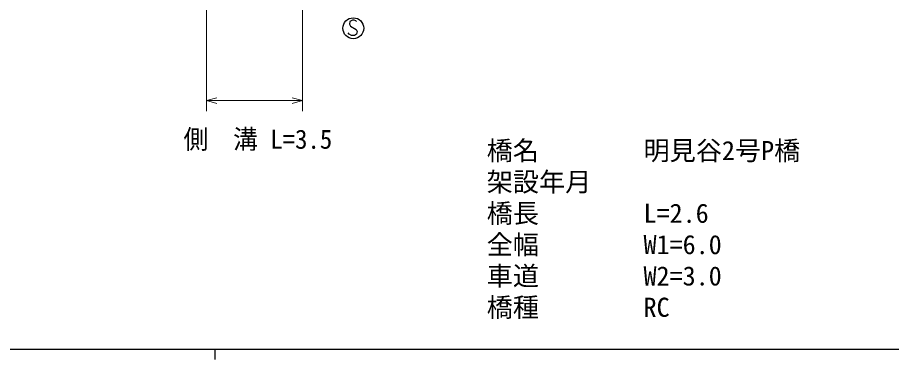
# Model space of a CAD drawing. Units: millimetres, scale not verified. Extents: x 40000 to 680000, y 20000 to 380000.
# Drawn here: x 249118 to 332734, y 204000 to 236736 of the extents above; entities that cross this region are included whole.
import ezdxf
from ezdxf.enums import TextEntityAlignment as Align

# ---------------------------------------------------------------- set-up
doc = ezdxf.new("R2010")
doc.units = ezdxf.units.MM
doc.header["$LTSCALE"] = 1000
for name, color, linetype, lineweight in [('M-BGD-EXST', 7, 'Continuous', 25), ('M-STR-HTXT', 7, 'Continuous', 13), ('M-TTL-BAND', 7, 'Continuous', 25)]:
    doc.layers.add(name, color=color, linetype=linetype, lineweight=lineweight)
doc.styles.add('ＭＳ ゴシック', font='')
doc.styles.get('ＭＳ ゴシック').set_extended_font_data('MS Gothic')

msp = doc.modelspace()

# ---------------------------------------------------------------- linework, layer by layer
at = {"layer": 'M-BGD-EXST'}
for p, q in [((280926, 236345), (280886, 236105)), ((280886, 236105), (280966, 235905)), ((281166, 236465), (280926, 236345)), ((280966, 235905), (281526, 235585)), ((281326, 236465), (281166, 236465)), ((281486, 236425), (281326, 236465)), ((281566, 236345), (281486, 236425)), ((280846, 235145), (280766, 235265)), ((281086, 235025), (280846, 235145)), ((281366, 235025), (281086, 235025)), ((281566, 235145), (281366, 235025)), ((281526, 235585), (281606, 235385)), ((281606, 235385), (281566, 235145))]:
    msp.add_line(p, q, dxfattribs=at)
msp.add_circle((281246, 235705), 1000, dxfattribs=at)
at = {"layer": 'M-STR-HTXT'}
for p, q in [((276385, 227779), (276385, 250789)), ((267198, 248471), (267198, 227779)), ((267198, 228779), (268198, 229059)), ((268198, 228499), (267198, 228779)), ((267198, 228779), (276385, 228779)), ((275385, 229059), (276385, 228779)), ((276385, 228779), (275385, 228499))]:
    msp.add_line(p, q, dxfattribs=at)
at = {"layer": 'M-TTL-BAND'}
for p, q in [((40000, 205000), (579000, 205000)), ((268000, 205000), (268000, 204000))]:
    msp.add_line(p, q, dxfattribs=at)

# ---------------------------------------------------------------- texts
at = {"layer": 'M-STR-HTXT', "style": 'ＭＳ ゴシック', "width": 0.95}
msp.add_text('側\u3000溝 L=3.5', height=1833, dxfattribs=at).set_placement((264995, 223621), align=Align.BOTTOM_LEFT)
at = {"layer": 'M-STR-HTXT', "style": 'ＭＳ ゴシック'}
for s, p in [('橋名\u3000\u3000\u3000\u3000明見谷2号P橋', (294008, 222534)), ('架設年月\u3000\u3000', (294008, 219534)), ('橋長\u3000\u3000\u3000\u3000L=2.6', (294008, 216534)), ('全幅\u3000\u3000\u3000\u3000W1=6.0', (294008, 213534)), ('車道\u3000\u3000\u3000\u3000W2=3.0', (294008, 210534)), ('橋種\u3000\u3000\u3000\u3000RC', (294008, 207534))]:
    msp.add_text(s, height=1833, dxfattribs=at).set_placement(p, align=Align.BOTTOM_LEFT)

doc.saveas('drawing.dxf')
